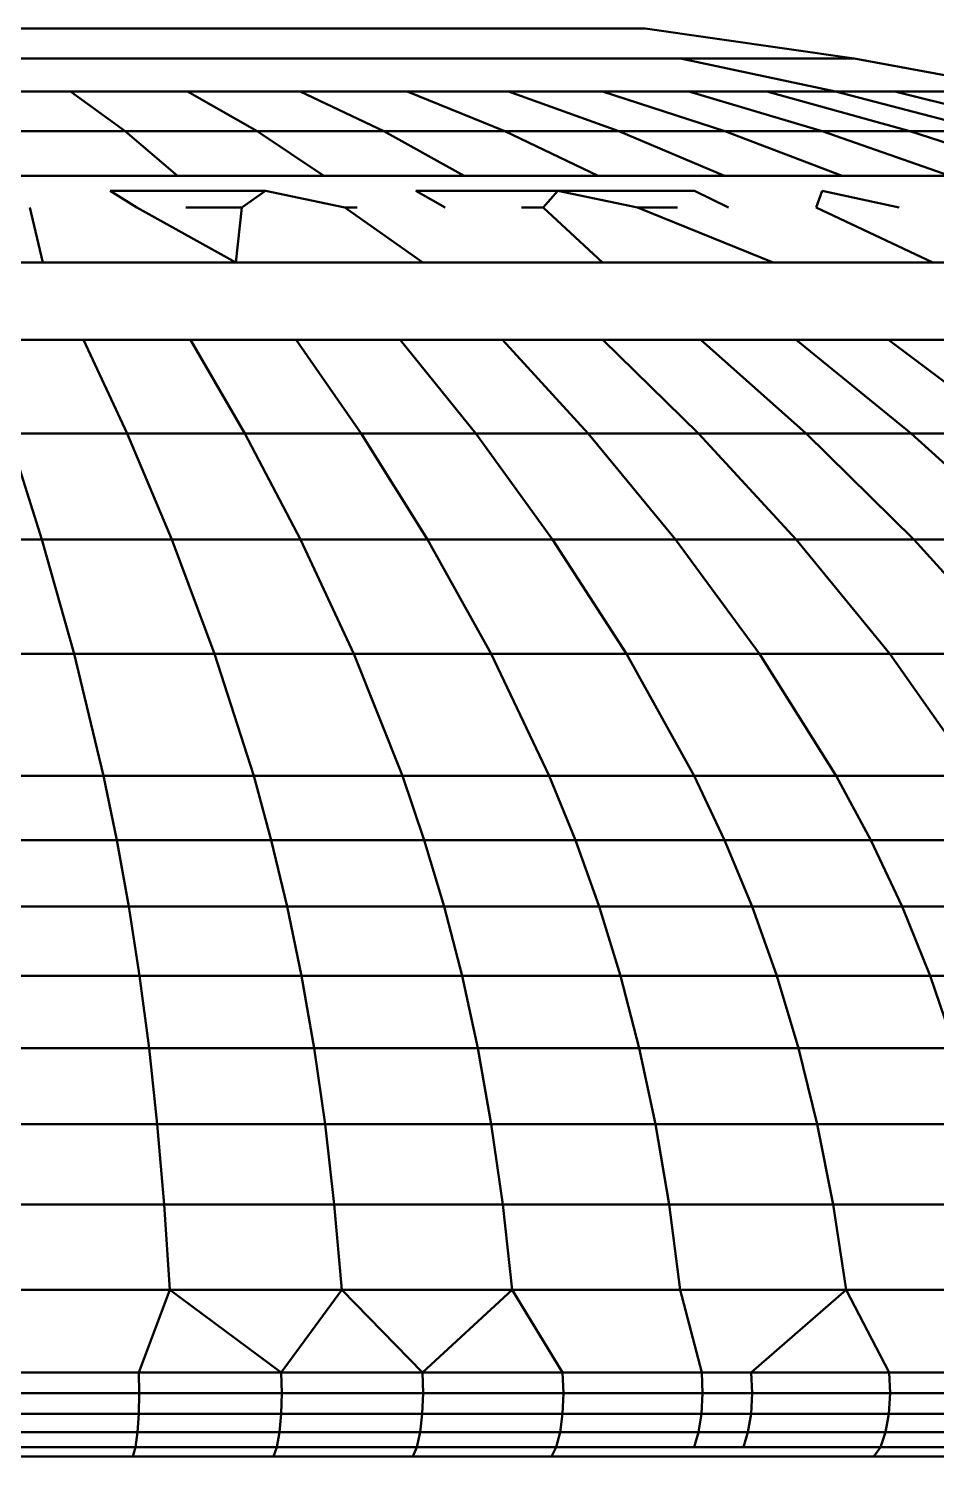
# Model space of a CAD drawing. Header units: millimetres. Extents: x -232 to 1390, y -69 to 653.
# Drawn here: x 177.24 to 197.39, y 518.35 to 550.04 of the extents above; entities that cross this region are included whole.
import ezdxf

# ---------------------------------------------------------------- set-up
doc = ezdxf.new("R2010")
doc.units = ezdxf.units.MM
doc.layers.add('Видимый контур (ГОСТ)', color=7, linetype='Continuous', lineweight=50)

msp = doc.modelspace()

# ---------------------------------------------------------------- linework, layer by layer
at = {"layer": 'Видимый контур (ГОСТ)'}
for p, q in [((176.882, 550.043), (179.073, 550.043)), ((179.073, 550.043), (181.142, 550.043)), ((181.142, 550.043), (183.064, 550.043)), ((183.064, 550.043), (184.816, 550.043)), ((184.816, 550.043), (186.379, 550.043)), ((186.379, 550.043), (187.734, 550.043)), ((187.734, 550.043), (188.865, 550.043)), ((188.865, 550.043), (189.759, 550.043)), ((189.759, 550.043), (190.405, 550.043)), ((190.405, 550.043), (190.795, 550.043)), ((190.795, 550.043), (190.926, 550.043)), ((195.562, 549.375), (190.926, 550.043)), ((176.939, 549.375), (178.598, 549.375)), ((178.598, 549.375), (179.202, 549.375)), ((179.202, 549.375), (181.244, 549.375)), ((181.244, 549.375), (181.387, 549.375)), ((181.387, 549.375), (183.458, 549.375)), ((183.458, 549.375), (183.743, 549.375)), ((183.743, 549.375), (185.402, 549.375)), ((185.402, 549.375), (186.065, 549.375)), ((186.065, 549.375), (187.214, 549.375)), ((187.214, 549.375), (188.182, 549.375)), ((188.182, 549.375), (188.883, 549.375)), ((188.883, 549.375), (190.07, 549.375)), ((190.07, 549.375), (190.397, 549.375)), ((190.397, 549.375), (191.706, 549.375)), ((191.706, 549.375), (191.745, 549.375)), ((195.148, 548.643), (191.706, 549.375)), ((191.745, 549.375), (192.877, 549.375)), ((192.877, 549.375), (193.072, 549.375)), ((193.072, 549.375), (193.813, 549.375)), ((193.813, 549.375), (194.152, 549.375)), ((194.152, 549.375), (194.553, 549.375)), ((194.553, 549.375), (194.932, 549.375)), ((194.932, 549.375), (195.094, 549.375)), ((195.094, 549.375), (195.404, 549.375)), ((195.404, 549.375), (195.431, 549.375)), ((195.431, 549.375), (195.562, 549.375)), ((199.52, 548.643), (195.562, 549.375)), ((175.503, 548.643), (178.175, 548.643)), ((178.175, 548.643), (180.77, 548.643)), ((179.389, 547.765), (178.175, 548.643)), ((180.77, 548.643), (183.267, 548.643)), ((182.314, 547.765), (180.77, 548.643)), ((185.647, 548.643), (183.267, 548.643)), ((185.129, 547.765), (183.267, 548.643)), ((185.647, 548.643), (187.889, 548.643)), ((187.811, 547.765), (185.647, 548.643)), ((187.889, 548.643), (189.977, 548.643)), ((190.339, 547.765), (187.889, 548.643)), ((189.977, 548.643), (191.892, 548.643)), ((192.692, 547.765), (189.977, 548.643)), ((191.892, 548.643), (193.621, 548.643)), ((194.851, 547.765), (191.892, 548.643)), ((193.621, 548.643), (195.148, 548.643)), ((196.799, 547.765), (193.621, 548.643)), ((196.461, 548.643), (195.148, 548.643)), ((198.52, 547.765), (195.148, 548.643)), ((196.461, 548.643), (197.551, 548.643)), ((200.001, 547.765), (196.461, 548.643)), ((179.389, 547.765), (176.377, 547.765)), ((179.389, 547.765), (180.552, 546.776)), ((182.314, 547.765), (179.389, 547.765)), ((185.129, 547.765), (182.314, 547.765)), ((182.314, 547.765), (183.793, 546.776)), ((185.129, 547.765), (186.912, 546.776)), ((187.811, 547.765), (185.129, 547.765)), ((190.339, 547.765), (187.811, 547.765)), ((189.885, 546.776), (187.811, 547.765)), ((192.692, 547.765), (190.339, 547.765)), ((190.339, 547.765), (192.686, 546.776)), ((192.692, 547.765), (195.293, 546.776)), ((194.851, 547.765), (192.692, 547.765)), ((196.799, 547.765), (194.851, 547.765)), ((197.685, 546.776), (194.851, 547.765)), ((196.799, 547.765), (199.844, 546.776)), ((198.52, 547.765), (196.799, 547.765)), ((177.683, 546.776), (175.493, 546.776)), ((178.741, 546.776), (177.683, 546.776)), ((179.327, 546.776), (178.741, 546.776)), ((179.809, 546.776), (179.327, 546.776)), ((181.483, 546.776), (179.809, 546.776)), ((182.081, 546.776), (181.483, 546.776)), ((183.583, 546.776), (182.081, 546.776)), ((184.461, 546.776), (183.583, 546.776)), ((185.316, 546.776), (184.461, 546.776)), ((185.624, 546.776), (185.316, 546.776)), ((187.606, 546.776), (185.624, 546.776)), ((188.362, 546.776), (187.606, 546.776)), ((188.859, 546.776), (188.362, 546.776)), ((189.528, 546.776), (188.859, 546.776)), ((190.74, 546.776), (189.528, 546.776)), ((191.301, 546.776), (190.74, 546.776)), ((192.55, 546.776), (191.301, 546.776)), ((192.928, 546.776), (192.55, 546.776)), ((194.052, 546.776), (192.928, 546.776)), ((194.278, 546.776), (194.052, 546.776)), ((195.579, 546.776), (194.278, 546.776)), ((196.585, 546.776), (195.579, 546.776)), ((196.597, 546.776), (196.585, 546.776)), ((197.153, 546.776), (196.597, 546.776)), ((198.629, 546.776), (197.153, 546.776)), ((182.503, 546.443), (179.055, 546.443)), ((179.645, 546.074), (179.055, 546.443)), ((181.975, 546.074), (182.503, 546.443)), ((184.258, 546.074), (182.503, 546.443)), ((185.839, 546.443), (186.49, 546.074)), ((188.985, 546.443), (185.839, 546.443)), ((188.658, 546.074), (188.985, 546.443)), ((188.985, 546.443), (190.755, 546.074)), ((192.016, 546.443), (188.985, 546.443)), ((192.016, 546.443), (192.777, 546.074)), ((194.715, 546.074), (194.849, 546.443)), ((194.849, 546.443), (196.56, 546.074)), ((177.274, 546.074), (177.564, 544.85)), ((181.842, 544.85), (179.645, 546.074)), ((181.975, 546.074), (180.732, 546.074)), ((181.975, 546.074), (181.842, 544.85)), ((185.994, 544.85), (184.258, 546.074)), ((184.534, 546.074), (184.258, 546.074)), ((188.658, 546.074), (188.181, 546.074)), ((188.658, 546.074), (189.98, 544.85)), ((193.763, 544.85), (190.755, 546.074)), ((191.639, 546.074), (190.755, 546.074)), ((197.305, 544.85), (194.715, 546.074)), ((177.564, 544.85), (173.202, 544.85)), ((181.842, 544.85), (177.564, 544.85)), ((185.994, 544.85), (181.842, 544.85)), ((189.98, 544.85), (185.994, 544.85)), ((193.763, 544.85), (189.98, 544.85)), ((197.305, 544.85), (193.763, 544.85)), ((200.573, 544.85), (197.305, 544.85)), ((176.068, 543.136), (178.464, 543.136)), ((179.434, 541.051), (178.464, 543.136)), ((180.837, 543.136), (178.464, 543.136)), ((183.181, 543.136), (180.837, 543.136)), ((182.045, 541.051), (180.837, 543.136)), ((184.624, 541.051), (183.181, 543.136)), ((183.181, 543.136), (185.491, 543.136)), ((187.166, 541.051), (185.491, 543.136)), ((185.491, 543.136), (187.76, 543.136)), ((189.984, 543.136), (187.76, 543.136)), ((189.663, 541.051), (187.76, 543.136)), ((192.156, 543.136), (189.984, 543.136)), ((192.109, 541.051), (189.984, 543.136)), ((194.499, 541.051), (192.156, 543.136)), ((192.156, 543.136), (194.272, 543.136)), ((196.828, 541.051), (194.272, 543.136)), ((194.272, 543.136), (196.327, 543.136)), ((199.089, 541.051), (196.327, 543.136)), ((198.316, 543.136), (196.327, 543.136)), ((177.539, 538.705), (176.797, 541.051)), ((176.797, 541.051), (179.434, 541.051)), ((180.421, 538.705), (179.434, 541.051)), ((182.045, 541.051), (179.434, 541.051)), ((184.624, 541.051), (182.045, 541.051)), ((183.274, 538.705), (182.045, 541.051)), ((186.093, 538.705), (184.624, 541.051)), ((184.624, 541.051), (187.166, 541.051)), ((187.166, 541.051), (189.663, 541.051)), ((188.87, 538.705), (187.166, 541.051)), ((191.598, 538.705), (189.663, 541.051)), ((192.109, 541.051), (189.663, 541.051)), ((194.499, 541.051), (192.109, 541.051)), ((194.272, 538.705), (192.109, 541.051)), ((196.884, 538.705), (194.499, 541.051)), ((194.499, 541.051), (196.828, 541.051)), ((199.428, 538.705), (196.828, 541.051)), ((196.828, 541.051), (199.089, 541.051)), ((174.637, 538.705), (177.539, 538.705)), ((178.255, 536.165), (177.539, 538.705)), ((177.539, 538.705), (180.421, 538.705)), ((181.372, 536.165), (180.421, 538.705)), ((183.274, 538.705), (180.421, 538.705)), ((186.093, 538.705), (183.274, 538.705)), ((184.459, 536.165), (183.274, 538.705)), ((187.508, 536.165), (186.093, 538.705)), ((186.093, 538.705), (188.87, 538.705)), ((190.512, 536.165), (188.87, 538.705)), ((188.87, 538.705), (191.598, 538.705)), ((194.272, 538.705), (191.598, 538.705)), ((193.464, 536.165), (191.598, 538.705)), ((196.884, 538.705), (194.272, 538.705)), ((196.356, 536.165), (194.272, 538.705)), ((199.182, 536.165), (196.884, 538.705)), ((196.884, 538.705), (199.428, 538.705)), ((175.115, 536.165), (178.255, 536.165)), ((178.907, 533.453), (178.255, 536.165)), ((178.255, 536.165), (181.372, 536.165)), ((182.239, 533.453), (181.372, 536.165)), ((184.459, 536.165), (181.372, 536.165)), ((187.508, 536.165), (184.459, 536.165)), ((185.539, 533.453), (184.459, 536.165)), ((188.798, 533.453), (187.508, 536.165)), ((187.508, 536.165), (190.512, 536.165)), ((190.512, 536.165), (193.464, 536.165)), ((192.01, 533.453), (190.512, 536.165)), ((195.165, 533.453), (193.464, 536.165)), ((196.356, 536.165), (193.464, 536.165)), ((199.182, 536.165), (196.356, 536.165)), ((198.257, 533.453), (196.356, 536.165)), ((175.551, 533.453), (178.907, 533.453)), ((179.2, 532.029), (178.907, 533.453)), ((178.907, 533.453), (182.239, 533.453)), ((185.539, 533.453), (182.239, 533.453)), ((182.629, 532.029), (182.239, 533.453)), ((188.798, 533.453), (185.539, 533.453)), ((186.024, 532.029), (185.539, 533.453)), ((189.378, 532.029), (188.798, 533.453)), ((188.798, 533.453), (192.01, 533.453)), ((192.683, 532.029), (192.01, 533.453)), ((192.01, 533.453), (195.165, 533.453)), ((198.257, 533.453), (195.165, 533.453)), ((195.93, 532.029), (195.165, 533.453)), ((175.746, 532.029), (179.2, 532.029)), ((179.2, 532.029), (182.629, 532.029)), ((179.467, 530.553), (179.2, 532.029)), ((182.984, 530.553), (182.629, 532.029)), ((186.024, 532.029), (182.629, 532.029)), ((189.378, 532.029), (186.024, 532.029)), ((186.467, 530.553), (186.024, 532.029)), ((189.907, 530.553), (189.378, 532.029)), ((189.378, 532.029), (192.683, 532.029)), ((192.683, 532.029), (195.93, 532.029)), ((193.296, 530.553), (192.683, 532.029)), ((199.111, 532.029), (195.93, 532.029)), ((196.626, 530.553), (195.93, 532.029)), ((175.925, 530.553), (179.467, 530.553)), ((179.707, 529.017), (179.467, 530.553)), ((179.467, 530.553), (182.984, 530.553)), ((186.467, 530.553), (182.984, 530.553)), ((183.302, 529.017), (182.984, 530.553)), ((189.907, 530.553), (186.467, 530.553)), ((186.863, 529.017), (186.467, 530.553)), ((190.38, 529.017), (189.907, 530.553)), ((189.907, 530.553), (193.296, 530.553)), ((193.296, 530.553), (196.626, 530.553)), ((193.845, 529.017), (193.296, 530.553)), ((199.889, 530.553), (196.626, 530.553)), ((197.25, 529.017), (196.626, 530.553)), ((176.085, 529.017), (179.707, 529.017)), ((179.707, 529.017), (183.302, 529.017)), ((179.917, 527.411), (179.707, 529.017)), ((183.581, 527.411), (183.302, 529.017)), ((186.863, 529.017), (183.302, 529.017)), ((190.38, 529.017), (186.863, 529.017)), ((187.211, 527.411), (186.863, 529.017)), ((190.795, 527.411), (190.38, 529.017)), ((190.38, 529.017), (193.845, 529.017)), ((193.845, 529.017), (197.25, 529.017)), ((194.327, 527.411), (193.845, 529.017)), ((197.798, 527.411), (197.25, 529.017)), ((200.586, 529.017), (197.25, 529.017)), ((176.225, 527.411), (179.917, 527.411)), ((180.097, 525.723), (179.917, 527.411)), ((179.917, 527.411), (183.581, 527.411)), ((187.211, 527.411), (183.581, 527.411)), ((183.822, 525.723), (183.581, 527.411)), ((190.795, 527.411), (187.211, 527.411)), ((187.51, 525.723), (187.211, 527.411)), ((191.153, 525.723), (190.795, 527.411)), ((190.795, 527.411), (194.327, 527.411)), ((194.742, 525.723), (194.327, 527.411)), ((194.327, 527.411), (197.798, 527.411)), ((176.346, 525.723), (180.097, 525.723)), ((180.097, 525.723), (183.822, 525.723)), ((180.25, 523.938), (180.097, 525.723)), ((187.51, 525.723), (183.822, 525.723)), ((184.025, 523.938), (183.822, 525.723)), ((191.153, 525.723), (187.51, 525.723)), ((187.763, 523.938), (187.51, 525.723)), ((191.455, 523.938), (191.153, 525.723)), ((191.153, 525.723), (194.742, 525.723)), ((194.742, 525.723), (198.269, 525.723)), ((195.093, 523.938), (194.742, 525.723)), ((176.448, 523.938), (180.25, 523.938)), ((180.25, 523.938), (184.025, 523.938)), ((180.376, 522.043), (180.25, 523.938)), ((187.763, 523.938), (184.025, 523.938)), ((184.192, 522.043), (184.025, 523.938)), ((191.455, 523.938), (187.763, 523.938)), ((187.971, 522.043), (187.763, 523.938)), ((191.704, 522.043), (191.455, 523.938)), ((191.455, 523.938), (195.093, 523.938)), ((195.093, 523.938), (198.667, 523.938)), ((195.382, 522.043), (195.093, 523.938)), ((176.532, 522.043), (180.376, 522.043)), ((179.69, 520.214), (180.376, 522.043)), ((180.376, 522.043), (184.192, 522.043)), ((182.849, 520.214), (180.376, 522.043)), ((182.849, 520.214), (184.192, 522.043)), ((187.971, 522.043), (184.192, 522.043)), ((184.192, 522.043), (185.983, 520.214)), ((185.983, 520.214), (187.971, 522.043)), ((191.704, 522.043), (187.971, 522.043)), ((187.971, 522.043), (189.094, 520.214)), ((191.704, 522.043), (195.382, 522.043)), ((191.704, 522.043), (192.179, 520.214)), ((193.277, 520.214), (195.382, 522.043)), ((195.382, 522.043), (198.996, 522.043)), ((195.382, 522.043), (196.338, 520.214)), ((176.594, 520.214), (179.69, 520.214)), ((179.69, 520.214), (180.468, 520.214)), ((179.699, 519.754), (179.69, 520.214)), ((180.468, 520.214), (182.849, 520.214)), ((182.849, 520.214), (184.314, 520.214)), ((182.861, 519.754), (182.849, 520.214)), ((184.314, 520.214), (185.983, 520.214)), ((185.983, 520.214), (188.123, 520.214)), ((185.997, 519.754), (185.983, 520.214)), ((188.123, 520.214), (189.094, 520.214)), ((189.094, 520.214), (191.888, 520.214)), ((189.11, 519.754), (189.094, 520.214)), ((191.888, 520.214), (192.179, 520.214)), ((192.179, 520.214), (193.277, 520.214)), ((192.198, 519.754), (192.179, 520.214)), ((193.277, 520.214), (195.594, 520.214)), ((193.297, 519.754), (193.277, 520.214)), ((195.594, 520.214), (196.338, 520.214)), ((196.338, 520.214), (199.24, 520.214)), ((196.36, 519.754), (196.338, 520.214)), ((176.514, 519.754), (179.699, 519.754)), ((179.699, 519.754), (179.688, 519.296)), ((179.699, 519.754), (182.861, 519.754)), ((182.861, 519.754), (182.847, 519.296)), ((182.861, 519.754), (185.997, 519.754)), ((185.997, 519.754), (185.98, 519.296)), ((185.997, 519.754), (189.11, 519.754)), ((189.11, 519.754), (189.09, 519.296)), ((189.11, 519.754), (192.198, 519.754)), ((192.198, 519.754), (192.175, 519.296)), ((192.198, 519.754), (193.297, 519.754)), ((193.297, 519.754), (193.273, 519.296)), ((193.297, 519.754), (196.36, 519.754)), ((196.36, 519.754), (196.333, 519.296)), ((196.36, 519.754), (199.363, 519.754)), ((176.506, 519.296), (179.688, 519.296)), ((179.688, 519.296), (179.659, 518.884)), ((179.688, 519.296), (182.847, 519.296)), ((182.847, 519.296), (182.809, 518.884)), ((182.847, 519.296), (185.98, 519.296)), ((185.98, 519.296), (185.934, 518.884)), ((185.98, 519.296), (189.09, 519.296)), ((189.09, 519.296), (189.035, 518.884)), ((189.09, 519.296), (192.175, 519.296)), ((192.175, 519.296), (192.111, 518.884)), ((192.175, 519.296), (193.273, 519.296)), ((193.273, 519.296), (193.206, 518.884)), ((193.273, 519.296), (196.333, 519.296)), ((196.333, 519.296), (196.258, 518.884)), ((196.333, 519.296), (199.333, 519.296)), ((176.485, 518.884), (179.659, 518.884)), ((179.659, 518.884), (179.614, 518.558)), ((179.659, 518.884), (182.809, 518.884)), ((182.809, 518.884), (182.75, 518.558)), ((182.809, 518.884), (185.934, 518.884)), ((185.934, 518.884), (185.862, 518.558)), ((185.934, 518.884), (189.035, 518.884)), ((189.035, 518.884), (188.951, 518.558)), ((189.035, 518.884), (192.111, 518.884)), ((192.111, 518.884), (192.014, 518.558)), ((192.111, 518.884), (193.206, 518.884)), ((193.206, 518.884), (193.104, 518.558)), ((193.206, 518.884), (196.258, 518.884)), ((196.258, 518.884), (196.144, 518.558)), ((196.258, 518.884), (199.25, 518.884)), ((176.453, 518.558), (179.614, 518.558)), ((179.614, 518.558), (179.557, 518.349)), ((179.614, 518.558), (182.75, 518.558)), ((182.75, 518.558), (182.677, 518.349)), ((182.75, 518.558), (185.862, 518.558)), ((185.862, 518.558), (185.772, 518.349)), ((185.862, 518.558), (188.951, 518.558)), ((188.951, 518.558), (188.845, 518.349)), ((188.951, 518.558), (192.014, 518.558)), ((192.014, 518.558), (193.104, 518.558)), ((193.104, 518.558), (196.144, 518.558)), ((196.144, 518.558), (196, 518.349)), ((196.144, 518.558), (199.123, 518.558)), ((176.413, 518.349), (179.557, 518.349)), ((179.557, 518.349), (182.677, 518.349)), ((185.772, 518.349), (182.677, 518.349)), ((188.845, 518.349), (185.772, 518.349)), ((191.892, 518.349), (188.845, 518.349)), ((191.892, 518.349), (192.977, 518.349)), ((192.977, 518.349), (196, 518.349)), ((196, 518.349), (198.964, 518.349))]:
    msp.add_line(p, q, dxfattribs=at)

doc.saveas('drawing.dxf')
